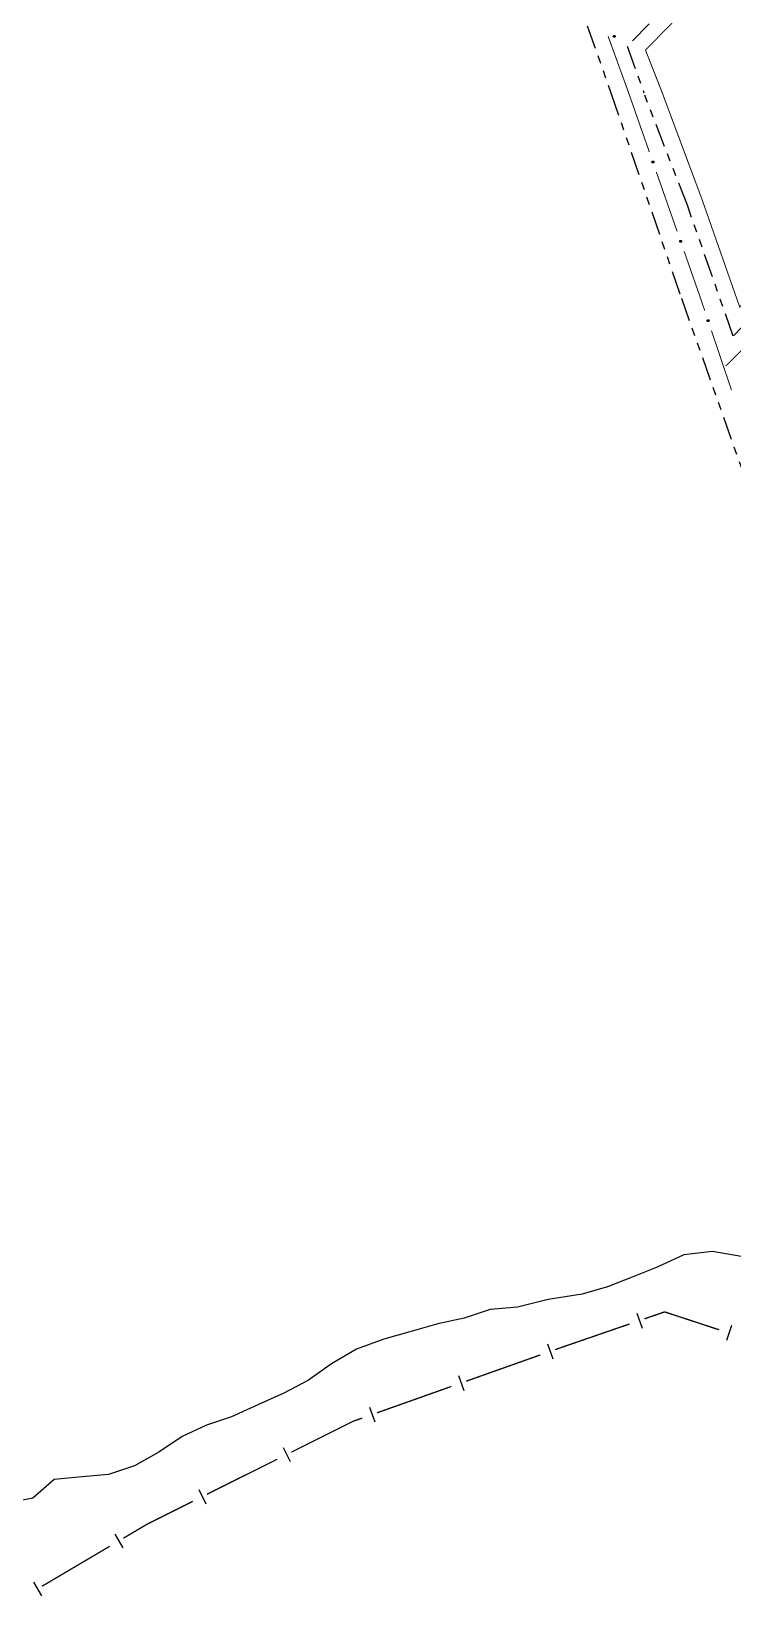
# Model space of a CAD drawing. Extents: x 212200 to 214553, y 4880545 to 4882659.
# Drawn here: x 213925.1 to 214058.8, y 4881076.3 to 4881374.5 of the extents above; entities that cross this region are included whole.
import ezdxf

# ---------------------------------------------------------------- set-up
doc = ezdxf.new("R2010")
doc.units = 0
doc.header["$LTSCALE"] = 1.5
doc.header["$MEASUREMENT"] = 0
doc.linetypes.add('TRACO_12', pattern=[2.5, 2, -0.5])
doc.linetypes.add('TRACO_25', pattern=[8, 3, -1, 1, -1, 1, -1])
for name, color, linetype in [('HD-CURSO-PERENE', 170, 'CONTINUOUS'), ('LM-LIM-SETORES-BAIRROS', 250, 'CONTINUOUS'), ('RU-QUADRA', 210, 'CONTINUOUS'), ('SV-EIXO-RUA-N-PAV', 6, 'CONTINUOUS'), ('SV-RUA-NAO-PAV', 7, 'CONTINUOUS')]:
    doc.layers.add(name, color=color, linetype=linetype)

msp = doc.modelspace()

# ---------------------------------------------------------------- linework, layer by layer
at = {"layer": 'HD-CURSO-PERENE', "linetype": 'Continuous'}
msp.add_polyline3d([(214060.434765, 4881140.923175, 2.669058), (214054.955011, 4881141.87316, 2.669058), (214049.485443, 4881141.273329, 2.669058), (214044.416057, 4881138.933699, 2.669058), (214039.656601, 4881137.014013, 2.669058), (214034.927131, 4881135.194315, 2.669058), (214030.107621, 4881133.754573, 2.669058), (214023.658169, 4881132.724811, 2.669058), (214017.788729, 4881131.275089, 2.669058), (214012.599118, 4881130.87523, 2.669058), (214007.619648, 4881129.195519, 2.669058), (214002.62011, 4881128.085741, 2.669058), (213997.290642, 4881126.576017, 2.669058), (213992.301138, 4881125.176273, 2.669058), (213987.151704, 4881123.286591, 2.669058), (213982.342353, 4881120.517007, 2.669058), (213977.993014, 4881117.397457, 2.669058), (213973.243627, 4881114.89784, 2.669058), (213968.334219, 4881112.658195, 2.669058), (213963.274821, 4881110.418553, 2.669058), (213958.505327, 4881108.818829, 2.669058), (213953.895891, 4881106.649171, 2.669058), (213949.466539, 4881103.679604, 2.669058), (213944.797166, 4881101.020005, 2.669058), (213939.867681, 4881099.430283, 2.669058), (213934.85807, 4881098.940431, 2.669058), (213929.508478, 4881098.470583, 2.669058), (213925.449176, 4881094.881084, 2.669058), (213920.249641, 4881093.861299, 2.669058)], dxfattribs=at)
at = {"layer": 'LM-LIM-SETORES-BAIRROS'}
for points in [[(214040.559234, 4881130.15696), (214041.536235, 4881127.320507)], [(214058.59453, 4881127.78437), (214057.659219, 4881124.933898)], [(214023.534194, 4881124.272007), (214024.536751, 4881121.444485)], [(214006.569062, 4881118.256669), (214007.571618, 4881115.429147)], [(213989.60393, 4881112.241332), (213990.606486, 4881109.41381)], [(213973.148113, 4881104.557997), (213974.489754, 4881101.874715)], [(213957.048423, 4881096.508152), (213958.390064, 4881093.82487)], [(213941.06265, 4881088.030501), (213942.587817, 4881085.447118)], [(213925.562355, 4881078.879498), (213927.087522, 4881076.296116)]]:
    msp.add_lwpolyline(points, dxfattribs=at)
at = {"layer": 'LM-LIM-SETORES-BAIRROS', "const_width": 0.25}
for points in [[(214045.842025, 4881130.3901), (214041.993219, 4881129.064401)], [(214046.724985, 4881130.100379), (214045.842025, 4881130.3901)], [(214056.226559, 4881126.982675), (214046.724985, 4881130.100379)], [(214039.156766, 4881128.0874), (214026.865466, 4881123.85373)], [(214022.150458, 4881122.189875), (214008.012848, 4881117.177094)], [(214026.080481, 4881123.583346), (214024.97798, 4881123.192432)], [(214026.865466, 4881123.85373), (214026.080481, 4881123.583346)], [(214005.185326, 4881116.174538), (213991.047715, 4881111.161756)], [(213986.447606, 4881109.530693), (213974.71336, 4881103.66357)], [(213987.277686, 4881109.825014), (213986.447606, 4881109.530693)], [(213988.220193, 4881110.1592), (213987.277686, 4881109.825014)], [(213972.030079, 4881102.321929), (213958.613671, 4881095.613725)], [(213955.930389, 4881094.272084), (213947.880545, 4881090.247162)], [(213947.144091, 4881089.878935), (213942.686361, 4881087.247198)], [(213947.880545, 4881090.247162), (213947.144091, 4881089.878935)], [(213940.102979, 4881085.722031), (213927.186066, 4881078.096196)]]:
    msp.add_lwpolyline(points, dxfattribs=at)
at = {"layer": 'RU-QUADRA', "linetype": 'TRACO_12', "const_width": 0.18, "flags": 128}
msp.add_lwpolyline([(214045.379527, 4881362.767153), (214042.200754, 4881370.885364), (214268.348828, 4881602.281352), (214286.322776, 4881559.911907), (214099.288597, 4881362.758812), (214060.145402, 4881321.92179), (214052.988582, 4881342.364989)], close=True, dxfattribs=at)
at = {"layer": 'SV-EIXO-RUA-N-PAV', "const_width": 0.18}
for points in [[(214035.062358, 4881373.550726), (214038.810793, 4881363.2091)], [(214038.810793, 4881363.2091), (214038.974824, 4881362.75655)], [(214038.974824, 4881362.75655), (214042.940154, 4881351.430643)], [(214044.261931, 4881347.655341), (214048.22726, 4881336.329434)], [(214049.549037, 4881332.554132), (214052.523034, 4881324.059702)], [(214052.523034, 4881324.059702), (214052.674245, 4881323.627811)], [(214052.674245, 4881323.627811), (214053.485377, 4881321.218271)], [(214057.465553, 4881310.622831), (214065.891291, 4881319.167241)], [(214054.761542, 4881317.427308), (214058.59004, 4881306.054419)]]:
    msp.add_lwpolyline(points, dxfattribs=at)
at = {"layer": 'SV-EIXO-RUA-N-PAV'}
for points in [[(214036.415915, 4881373.521492), (214036.416821, 4881373.472592), (214036.4076, 4881373.430379), (214036.389776, 4881373.397386), (214036.366422, 4881373.372337), (214036.339645, 4881373.349402), (214036.307546, 4881373.332235), (214036.267699, 4881373.321074), (214036.218652, 4881373.319821), (214036.17603, 4881373.332109), (214036.142749, 4881373.347853), (214036.115228, 4881373.3707), (214036.093383, 4881373.397087), (214036.076654, 4881373.431019), (214036.065737, 4881373.471511), (214036.065671, 4881373.52086), (214036.074995, 4881373.562182), (214036.093073, 4881373.593642), (214036.116217, 4881373.621164), (214036.143836, 4881373.644252), (214036.175442, 4881373.660921), (214036.21623, 4881373.67184), (214036.264939, 4881373.671259), (214036.306259, 4881373.66243), (214036.337964, 4881373.644799), (214036.364548, 4881373.621403), (214036.387878, 4881373.594825), (214036.406478, 4881373.563276), (214036.415915, 4881373.521492)], [(214043.657461, 4881349.714977), (214043.701826, 4881349.69439), (214043.735745, 4881349.667625), (214043.757611, 4881349.637159), (214043.769913, 4881349.605199), (214043.778816, 4881349.571085), (214043.780204, 4881349.53471), (214043.772801, 4881349.493997), (214043.752463, 4881349.449348), (214043.722761, 4881349.416403), (214043.694039, 4881349.393368), (214043.661452, 4881349.378621), (214043.628167, 4881349.370527), (214043.590335, 4881349.370335), (214043.549149, 4881349.37824), (214043.504748, 4881349.399778), (214043.471674, 4881349.426245), (214043.451298, 4881349.456269), (214043.43668, 4881349.489124), (214043.428008, 4881349.524061), (214043.426852, 4881349.559775), (214043.434885, 4881349.601228), (214043.456724, 4881349.644771), (214043.482745, 4881349.678059), (214043.512475, 4881349.698851), (214043.545145, 4881349.712514), (214043.579253, 4881349.72186), (214043.61576, 4881349.724777), (214043.657461, 4881349.714977)], [(214048.944567, 4881334.613768), (214048.988932, 4881334.593182), (214049.022852, 4881334.566417), (214049.044717, 4881334.535951), (214049.057019, 4881334.503991), (214049.065923, 4881334.469876), (214049.06731, 4881334.433501), (214049.059908, 4881334.392788), (214049.039569, 4881334.348139), (214049.009867, 4881334.315194), (214048.981146, 4881334.292159), (214048.948558, 4881334.277412), (214048.915273, 4881334.269319), (214048.877441, 4881334.269127), (214048.836256, 4881334.277031), (214048.791854, 4881334.298569), (214048.75878, 4881334.325036), (214048.738405, 4881334.35506), (214048.723787, 4881334.387915), (214048.715115, 4881334.422852), (214048.713958, 4881334.458566), (214048.721992, 4881334.500019), (214048.74383, 4881334.543562), (214048.769852, 4881334.576851), (214048.799581, 4881334.597642), (214048.832252, 4881334.611306), (214048.866359, 4881334.620651), (214048.902866, 4881334.623569), (214048.944567, 4881334.613768)], [(214054.181947, 4881319.494082), (214054.226061, 4881319.472962), (214054.259655, 4881319.44579), (214054.281152, 4881319.415063), (214054.293068, 4881319.382957), (214054.301559, 4881319.348738), (214054.302508, 4881319.312349), (214054.294615, 4881319.271728), (214054.27374, 4881319.227327), (214054.243643, 4881319.194742), (214054.214646, 4881319.172055), (214054.181883, 4881319.157703), (214054.148502, 4881319.150011), (214054.110671, 4881319.150275), (214054.069584, 4881319.158675), (214054.025446, 4881319.180747), (214053.992693, 4881319.207611), (214053.972681, 4881319.237878), (214053.95846, 4881319.270907), (214053.95021, 4881319.305946), (214053.949484, 4881319.341672), (214053.958017, 4881319.383025), (214053.980378, 4881319.426301), (214054.0068, 4881319.459274), (214054.036778, 4881319.479706), (214054.06961, 4881319.492974), (214054.103828, 4881319.501908), (214054.140367, 4881319.504385), (214054.181947, 4881319.494082)]]:
    msp.add_lwpolyline(points, close=True, dxfattribs=at)
for points in [[(214036.175442, 4881373.660921), (214036.065671, 4881373.52086)], [(214036.21623, 4881373.67184), (214036.065737, 4881373.471511)], [(214036.193649, 4881373.660795), (214036.070836, 4881373.502021)], [(214036.238968, 4881373.667746), (214036.072975, 4881373.453787)], [(214036.157035, 4881373.649057), (214036.074502, 4881373.546422)], [(214036.143836, 4881373.644252), (214036.074995, 4881373.562182)], [(214036.264939, 4881373.671259), (214036.076654, 4881373.431019)], [(214036.28336, 4881373.666009), (214036.087603, 4881373.418151)], [(214036.306259, 4881373.66243), (214036.093383, 4881373.397087)], [(214036.319122, 4881373.651691), (214036.106074, 4881373.38639)], [(214036.337964, 4881373.644799), (214036.115228, 4881373.3707)], [(214036.349121, 4881373.631559), (214036.12837, 4881373.362365)], [(214036.364548, 4881373.621403), (214036.142749, 4881373.347853)], [(214036.374324, 4881373.604653), (214036.164158, 4881373.342258)], [(214036.387878, 4881373.594825), (214036.17603, 4881373.332109)], [(214036.393747, 4881373.575791), (214036.200881, 4881373.32891)], [(214036.406478, 4881373.563276), (214036.218652, 4881373.319821)], [(214036.409327, 4881373.543053), (214036.244321, 4881373.324274)], [(214036.415915, 4881373.521492), (214036.267699, 4881373.321074)], [(214036.415326, 4881373.494835), (214036.29253, 4881373.332203)], [(214036.416821, 4881373.472592), (214036.307546, 4881373.332235)], [(214036.411668, 4881373.448506), (214036.329127, 4881373.3478)], [(214036.4076, 4881373.430379), (214036.339645, 4881373.349402)], [(214043.426852, 4881349.559775), (214043.504748, 4881349.399778)], [(214043.428008, 4881349.524061), (214043.471674, 4881349.426245)], [(214043.429464, 4881349.538032), (214043.485629, 4881349.418905)], [(214043.434885, 4881349.601228), (214043.549149, 4881349.37824)], [(214043.434934, 4881349.57609), (214043.523947, 4881349.396177)], [(214043.448517, 4881349.619881), (214043.568253, 4881349.376992)], [(214043.456724, 4881349.644771), (214043.590335, 4881349.370335)], [(214043.469506, 4881349.659036), (214043.606698, 4881349.374549)], [(214043.482745, 4881349.678059), (214043.628167, 4881349.370527)], [(214043.498031, 4881349.684925), (214043.643339, 4881349.377257)], [(214043.512475, 4881349.698851), (214043.661452, 4881349.378621)], [(214043.529261, 4881349.703088), (214043.674698, 4881349.386791)], [(214043.545145, 4881349.712514), (214043.694039, 4881349.393368)], [(214043.564485, 4881349.713975), (214043.708439, 4881349.41017)], [(214043.579253, 4881349.72186), (214043.722761, 4881349.416403)], [(214043.598936, 4881349.718808), (214043.736513, 4881349.437347)], [(214043.61576, 4881349.724777), (214043.752463, 4881349.449348)], [(214043.635191, 4881349.718489), (214043.759692, 4881349.474377)], [(214043.657461, 4881349.714977), (214043.772801, 4881349.493997)], [(214043.681171, 4881349.702781), (214043.773661, 4881349.521194)], [(214043.701826, 4881349.69439), (214043.780204, 4881349.53471)], [(214043.721227, 4881349.679216), (214043.775654, 4881349.560927)], [(214043.735745, 4881349.667625), (214043.778816, 4881349.571085)], [(214048.713958, 4881334.458566), (214048.791854, 4881334.298569)], [(214048.715115, 4881334.422852), (214048.75878, 4881334.325036)], [(214048.716571, 4881334.436823), (214048.772736, 4881334.317696)], [(214048.721992, 4881334.500019), (214048.836256, 4881334.277031)], [(214048.72204, 4881334.474882), (214048.811053, 4881334.294969)], [(214048.735624, 4881334.518672), (214048.855359, 4881334.275783)], [(214048.74383, 4881334.543562), (214048.877441, 4881334.269127)], [(214048.756613, 4881334.557827), (214048.893804, 4881334.27334)], [(214048.769852, 4881334.576851), (214048.915273, 4881334.269319)], [(214048.785137, 4881334.583717), (214048.930445, 4881334.276048)], [(214048.799581, 4881334.597642), (214048.948558, 4881334.277412)], [(214048.816368, 4881334.601879), (214048.961805, 4881334.285582)], [(214048.832252, 4881334.611306), (214048.981146, 4881334.292159)], [(214048.851591, 4881334.612766), (214048.995546, 4881334.308961)], [(214048.866359, 4881334.620651), (214049.009867, 4881334.315194)], [(214048.886042, 4881334.617599), (214049.02362, 4881334.336139)], [(214048.902866, 4881334.623569), (214049.039569, 4881334.348139)], [(214048.922297, 4881334.617281), (214049.046799, 4881334.373168)], [(214048.944567, 4881334.613768), (214049.059908, 4881334.392788)], [(214048.968277, 4881334.601573), (214049.060768, 4881334.419986)], [(214048.988932, 4881334.593182), (214049.06731, 4881334.433501)], [(214049.008334, 4881334.578008), (214049.06276, 4881334.459718)], [(214049.022852, 4881334.566417), (214049.065923, 4881334.469876)], [(214053.949484, 4881319.341672), (214054.025446, 4881319.180747)], [(214053.95021, 4881319.305946), (214053.992693, 4881319.207611)], [(214053.951834, 4881319.319899), (214054.006559, 4881319.200104)], [(214053.957762, 4881319.357889), (214054.0446, 4881319.176915)], [(214053.958017, 4881319.383025), (214054.069584, 4881319.158675)], [(214053.971872, 4881319.401512), (214054.088671, 4881319.157197)], [(214053.980378, 4881319.426301), (214054.110671, 4881319.150275)], [(214053.993332, 4881319.440411), (214054.127084, 4881319.154291)], [(214054.0068, 4881319.459274), (214054.148502, 4881319.150011)], [(214054.022167, 4881319.465955), (214054.163755, 4881319.156557)], [(214054.036778, 4881319.479706), (214054.181883, 4881319.157703)], [(214054.053614, 4881319.48374), (214054.195227, 4881319.165712)], [(214054.06961, 4881319.492974), (214054.214646, 4881319.172055)], [(214054.088966, 4881319.494201), (214054.229247, 4881319.188682)], [(214054.103828, 4881319.501908), (214054.243643, 4881319.194742)], [(214054.123473, 4881319.498618), (214054.257647, 4881319.21552)], [(214054.140367, 4881319.504385), (214054.27374, 4881319.227327)], [(214054.159721, 4881319.497863), (214054.281271, 4881319.252268)], [(214054.181947, 4881319.494082), (214054.294615, 4881319.271728)], [(214054.205509, 4881319.481602), (214054.295803, 4881319.298913)], [(214054.226061, 4881319.472962), (214054.302508, 4881319.312349)], [(214054.245278, 4881319.457556), (214054.298274, 4881319.338618)], [(214054.259655, 4881319.44579), (214054.301559, 4881319.348738)]]:
    msp.add_lwpolyline(points, dxfattribs=at)
at = {"layer": 'SV-RUA-NAO-PAV', "linetype": 'TRACO_25'}
for points in [[(214205.935021, 4881362.759471, 6.454242), (214322.606157, 4881482.265731, 6.454242), (214327.002493, 4881486.457915, 6.454242), (214292.983703, 4881564.83703, 5.950777), (214272.119004, 4881615.045262, 5.950777), (214268.728384, 4881616.547306, 6.630455), (214208.090086, 4881644.827976, 6.630455), (214026.034708, 4881727.388759, 6.630455), (213938.89536, 4881635.630606, 7.36048), (214035.602812, 4881362.759201, 7.36048)], [(214103.958997, 4881362.758812, 6.001123), (214289.851158, 4881559.276387, 6.454242), (214269.35155, 4881607.599493, 5.321445), (214038.732217, 4881371.628487, 7.536693), (214041.896175, 4881362.75655, 7.36048)], [(214035.602812, 4881362.759201, 7.36048), (214049.028442, 4881323.578277, 7.36048), (214080.6521, 4881234.206463, 7.36048), (214180.976184, 4881336.619771, 6.454242), (214205.935021, 4881362.759471, 6.454242)], [(214103.958997, 4881362.758812, 6.001123), (214058.917825, 4881316.348977, 6.001123), (214050.17092, 4881341.334196, 7.36048), (214041.896175, 4881362.75655, 7.36048)]]:
    msp.add_polyline3d(points, dxfattribs=at)

doc.saveas('drawing.dxf')
